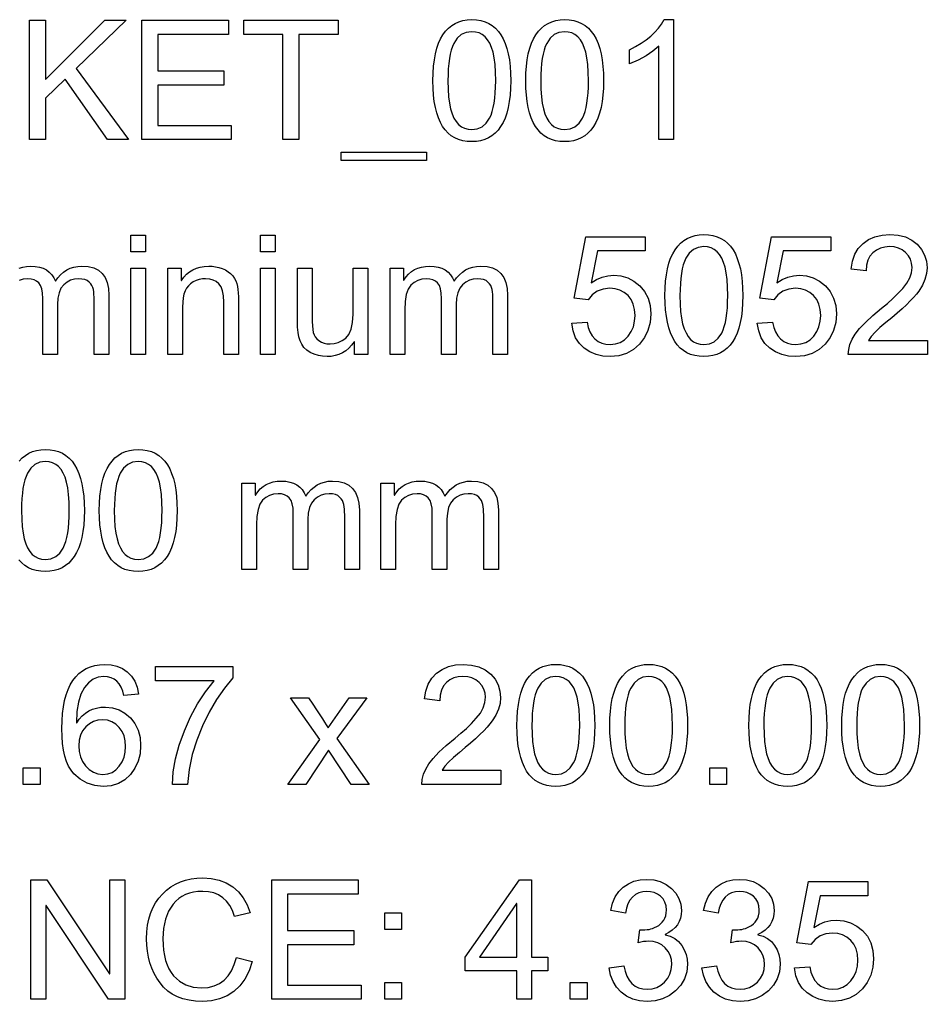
# Model space of a CAD drawing. Header units: millimetres. Extents: x 0 to 189, y 0 to 253.
# Drawn here: x 50.55 to 88.54, y 211.91 to 253.02 of the extents above; entities that cross this region are included whole.
import ezdxf

# ---------------------------------------------------------------- set-up
doc = ezdxf.new("R2010")
doc.units = ezdxf.units.MM
doc.layers.add('TEXT', color=7, linetype='CONTINUOUS')

msp = doc.modelspace()

# ---------------------------------------------------------------- linework, layer by layer
at = {"layer": 'TEXT'}
for points in [[(55.099, 248), (54.226, 248), (52.452, 250.527), (51.627, 249.733), (51.627, 248), (50.965, 248), (50.965, 253), (51.627, 253), (51.627, 250.52), (54.113, 253), (55.007, 253), (52.913, 250.974), (55.099, 248)], [(59.4, 248), (55.665, 248), (55.665, 253), (59.284, 253), (59.284, 252.407), (56.327, 252.407), (56.327, 250.879), (59.093, 250.879), (59.093, 250.285), (56.327, 250.285), (56.327, 248.593), (59.4, 248.593), (59.4, 248)], [(63.885, 252.407), (62.231, 252.407), (62.231, 248), (61.565, 248), (61.565, 252.407), (59.925, 252.407), (59.925, 253), (63.885, 253), (63.885, 252.407)], [(69.471, 253.024), (69.669, 253.014), (69.853, 252.984), (70.025, 252.934), (70.185, 252.864), (70.331, 252.774), (70.465, 252.664), (70.586, 252.534), (70.694, 252.384), (70.79, 252.215), (70.872, 252.025), (70.942, 251.815), (71, 251.585), (71.044, 251.335), (71.076, 251.065), (71.095, 250.776), (71.102, 250.466), (71.095, 250.153), (71.075, 249.861), (71.042, 249.59), (70.996, 249.339), (70.937, 249.109), (70.865, 248.9), (70.779, 248.712), (70.68, 248.544), (70.569, 248.397), (70.447, 248.269), (70.313, 248.161), (70.168, 248.072), (70.011, 248.003), (69.842, 247.954), (69.663, 247.925), (69.471, 247.915), (69.274, 247.925), (69.09, 247.955), (68.918, 248.004), (68.76, 248.074), (68.613, 248.164), (68.48, 248.273), (68.359, 248.403), (68.251, 248.553), (68.156, 248.722), (68.073, 248.911), (68.003, 249.121), (67.946, 249.35), (67.902, 249.599), (67.87, 249.868), (67.851, 250.157), (67.844, 250.466), (67.851, 250.779), (67.871, 251.071), (67.904, 251.343), (67.95, 251.594), (68.009, 251.824), (68.081, 252.034), (68.167, 252.223), (68.266, 252.391), (68.377, 252.539), (68.499, 252.668), (68.633, 252.777), (68.778, 252.866), (68.934, 252.935), (69.102, 252.984), (69.281, 253.014), (69.471, 253.024)], [(73.356, 253.024), (73.553, 253.014), (73.738, 252.984), (73.91, 252.934), (74.069, 252.864), (74.216, 252.774), (74.35, 252.664), (74.471, 252.534), (74.579, 252.384), (74.674, 252.215), (74.757, 252.025), (74.827, 251.815), (74.884, 251.585), (74.929, 251.335), (74.961, 251.065), (74.98, 250.776), (74.986, 250.466), (74.98, 250.153), (74.96, 249.861), (74.927, 249.59), (74.881, 249.339), (74.822, 249.109), (74.749, 248.9), (74.664, 248.712), (74.565, 248.544), (74.454, 248.397), (74.332, 248.269), (74.198, 248.161), (74.052, 248.072), (73.895, 248.003), (73.727, 247.954), (73.547, 247.925), (73.356, 247.915), (73.159, 247.925), (72.975, 247.955), (72.803, 248.004), (72.644, 248.074), (72.498, 248.164), (72.365, 248.273), (72.244, 248.403), (72.136, 248.553), (72.041, 248.722), (71.958, 248.911), (71.888, 249.121), (71.831, 249.35), (71.786, 249.599), (71.755, 249.868), (71.736, 250.157), (71.729, 250.466), (71.736, 250.779), (71.756, 251.071), (71.788, 251.343), (71.834, 251.594), (71.894, 251.824), (71.966, 252.034), (72.052, 252.223), (72.15, 252.391), (72.261, 252.539), (72.384, 252.668), (72.517, 252.777), (72.662, 252.866), (72.819, 252.935), (72.987, 252.984), (73.166, 253.014), (73.356, 253.024)], [(77.92, 248), (77.306, 248), (77.306, 251.912), (77.056, 251.702), (76.768, 251.509), (76.44, 251.332), (76.074, 251.172), (76.074, 251.765), (76.329, 251.896), (76.563, 252.035), (76.775, 252.181), (76.966, 252.334), (77.136, 252.495), (77.286, 252.664), (77.414, 252.84), (77.52, 253.024), (77.92, 253.024), (77.92, 248)], [(69.471, 248.42), (69.703, 248.449), (69.905, 248.539), (70.077, 248.689), (70.218, 248.899), (70.277, 249.028), (70.329, 249.176), (70.372, 249.344), (70.408, 249.53), (70.435, 249.736), (70.455, 249.96), (70.467, 250.203), (70.471, 250.466), (70.464, 250.824), (70.443, 251.142), (70.408, 251.42), (70.36, 251.658), (70.297, 251.861), (70.221, 252.037), (70.13, 252.185), (70.026, 252.306), (69.907, 252.399), (69.774, 252.466), (69.626, 252.506), (69.465, 252.519), (69.233, 252.489), (69.031, 252.397), (68.861, 252.245), (68.721, 252.031), (68.663, 251.9), (68.612, 251.751), (68.569, 251.583), (68.534, 251.396), (68.507, 251.191), (68.488, 250.968), (68.476, 250.726), (68.472, 250.466), (68.479, 250.112), (68.5, 249.797), (68.535, 249.52), (68.585, 249.282), (68.648, 249.078), (68.724, 248.902), (68.815, 248.753), (68.919, 248.633), (69.036, 248.539), (69.168, 248.473), (69.313, 248.433), (69.471, 248.42)], [(73.356, 248.42), (73.588, 248.449), (73.79, 248.539), (73.962, 248.689), (74.103, 248.899), (74.162, 249.028), (74.213, 249.176), (74.257, 249.344), (74.292, 249.53), (74.32, 249.736), (74.34, 249.96), (74.351, 250.203), (74.355, 250.466), (74.348, 250.824), (74.328, 251.142), (74.293, 251.42), (74.245, 251.658), (74.182, 251.861), (74.106, 252.037), (74.015, 252.185), (73.91, 252.306), (73.791, 252.399), (73.658, 252.466), (73.511, 252.506), (73.349, 252.519), (73.117, 252.489), (72.916, 252.397), (72.746, 252.245), (72.606, 252.031), (72.547, 251.9), (72.497, 251.751), (72.454, 251.583), (72.419, 251.396), (72.392, 251.191), (72.372, 250.968), (72.361, 250.726), (72.357, 250.466), (72.364, 250.112), (72.385, 249.797), (72.42, 249.52), (72.469, 249.282), (72.532, 249.078), (72.609, 248.902), (72.7, 248.753), (72.804, 248.633), (72.921, 248.539), (73.053, 248.473), (73.197, 248.433), (73.356, 248.42)], [(67.572, 247.127), (63.997, 247.127), (63.997, 247.475), (67.572, 247.475), (67.572, 247.127)], [(55.808, 243.304), (55.194, 243.304), (55.194, 244), (55.808, 244), (55.808, 243.304)], [(61.245, 243.304), (60.631, 243.304), (60.631, 244), (61.245, 244), (61.245, 243.304)], [(74.465, 242.005), (74.695, 242.142), (74.93, 242.24), (75.169, 242.299), (75.413, 242.319), (75.715, 242.291), (75.997, 242.208), (76.259, 242.07), (76.501, 241.877), (76.704, 241.638), (76.849, 241.361), (76.936, 241.048), (76.965, 240.698), (76.935, 240.341), (76.847, 240.011), (76.7, 239.709), (76.494, 239.435), (76.24, 239.207), (75.95, 239.045), (75.623, 238.947), (75.259, 238.915), (74.958, 238.937), (74.677, 239.003), (74.417, 239.113), (74.178, 239.268), (73.974, 239.465), (73.818, 239.706), (73.711, 239.988), (73.653, 240.313), (74.294, 240.361), (74.344, 240.139), (74.417, 239.947), (74.511, 239.785), (74.628, 239.653), (74.764, 239.551), (74.914, 239.478), (75.079, 239.434), (75.259, 239.42), (75.482, 239.442), (75.682, 239.508), (75.86, 239.618), (76.016, 239.773), (76.143, 239.959), (76.234, 240.166), (76.288, 240.393), (76.306, 240.641), (76.288, 240.889), (76.232, 241.11), (76.139, 241.304), (76.01, 241.469), (75.851, 241.602), (75.67, 241.697), (75.469, 241.754), (75.246, 241.773), (74.968, 241.743), (74.724, 241.653), (74.514, 241.502), (74.338, 241.292), (73.759, 241.36), (74.246, 243.932), (76.726, 243.932), (76.726, 243.338), (74.734, 243.338), (74.465, 242.005)], [(79.185, 244.024), (79.382, 244.014), (79.567, 243.984), (79.739, 243.934), (79.898, 243.864), (80.045, 243.774), (80.178, 243.664), (80.299, 243.534), (80.408, 243.384), (80.503, 243.215), (80.586, 243.025), (80.656, 242.815), (80.713, 242.585), (80.758, 242.335), (80.79, 242.065), (80.809, 241.776), (80.815, 241.466), (80.809, 241.153), (80.789, 240.861), (80.756, 240.59), (80.71, 240.339), (80.651, 240.109), (80.578, 239.9), (80.493, 239.712), (80.394, 239.544), (80.283, 239.397), (80.16, 239.269), (80.026, 239.161), (79.881, 239.072), (79.724, 239.003), (79.556, 238.954), (79.376, 238.925), (79.185, 238.915), (78.988, 238.925), (78.804, 238.955), (78.632, 239.004), (78.473, 239.074), (78.327, 239.164), (78.193, 239.273), (78.073, 239.403), (77.965, 239.553), (77.869, 239.722), (77.787, 239.911), (77.717, 240.121), (77.66, 240.35), (77.615, 240.599), (77.583, 240.868), (77.564, 241.157), (77.558, 241.466), (77.565, 241.779), (77.584, 242.071), (77.617, 242.343), (77.663, 242.594), (77.723, 242.824), (77.795, 243.034), (77.88, 243.223), (77.979, 243.391), (78.09, 243.539), (78.213, 243.668), (78.346, 243.777), (78.491, 243.866), (78.648, 243.935), (78.815, 243.984), (78.994, 244.014), (79.185, 244.024)], [(82.234, 242.005), (82.465, 242.142), (82.7, 242.24), (82.939, 242.299), (83.182, 242.319), (83.484, 242.291), (83.766, 242.208), (84.028, 242.07), (84.27, 241.877), (84.473, 241.638), (84.618, 241.361), (84.705, 241.048), (84.734, 240.698), (84.705, 240.341), (84.616, 240.011), (84.469, 239.709), (84.263, 239.435), (84.01, 239.207), (83.719, 239.045), (83.392, 238.947), (83.029, 238.915), (82.727, 238.937), (82.446, 239.003), (82.186, 239.113), (81.947, 239.268), (81.743, 239.465), (81.588, 239.706), (81.481, 239.988), (81.422, 240.313), (82.063, 240.361), (82.114, 240.139), (82.186, 239.947), (82.281, 239.785), (82.398, 239.653), (82.533, 239.551), (82.683, 239.478), (82.849, 239.434), (83.029, 239.42), (83.251, 239.442), (83.452, 239.508), (83.63, 239.618), (83.786, 239.773), (83.913, 239.959), (84.003, 240.166), (84.058, 240.393), (84.076, 240.641), (84.057, 240.889), (84.002, 241.11), (83.909, 241.304), (83.779, 241.469), (83.62, 241.602), (83.44, 241.697), (83.238, 241.754), (83.015, 241.773), (82.737, 241.743), (82.493, 241.653), (82.283, 241.502), (82.108, 241.292), (81.528, 241.36), (82.016, 243.932), (84.495, 243.932), (84.495, 243.338), (82.503, 243.338), (82.234, 242.005)], [(88.54, 239), (85.229, 239), (85.247, 239.212), (85.302, 239.425), (85.394, 239.64), (85.524, 239.856), (85.703, 240.086), (85.947, 240.344), (86.255, 240.629), (86.627, 240.941), (86.868, 241.141), (87.095, 241.346), (87.309, 241.556), (87.51, 241.771), (87.68, 241.989), (87.802, 242.207), (87.875, 242.426), (87.899, 242.646), (87.882, 242.827), (87.832, 242.992), (87.748, 243.14), (87.631, 243.272), (87.489, 243.38), (87.328, 243.457), (87.15, 243.504), (86.954, 243.519), (86.756, 243.503), (86.575, 243.456), (86.41, 243.376), (86.262, 243.265), (86.139, 243.122), (86.051, 242.948), (85.998, 242.743), (85.979, 242.506), (85.348, 242.578), (85.401, 242.908), (85.502, 243.198), (85.651, 243.446), (85.848, 243.652), (86.083, 243.815), (86.348, 243.931), (86.643, 244.001), (86.968, 244.024), (87.316, 243.998), (87.623, 243.922), (87.89, 243.795), (88.116, 243.616), (88.295, 243.402), (88.424, 243.167), (88.501, 242.91), (88.527, 242.632), (88.505, 242.391), (88.44, 242.148), (88.332, 241.904), (88.18, 241.659), (88.083, 241.53), (87.964, 241.391), (87.824, 241.242), (87.662, 241.083), (87.479, 240.913), (87.275, 240.732), (87.048, 240.542), (86.801, 240.34), (86.552, 240.131), (86.35, 239.937), (86.193, 239.758), (86.081, 239.593), (88.54, 239.593), (88.54, 239)], [(79.185, 239.42), (79.417, 239.449), (79.619, 239.539), (79.79, 239.689), (79.932, 239.899), (79.991, 240.028), (80.042, 240.176), (80.086, 240.344), (80.121, 240.53), (80.149, 240.736), (80.168, 240.96), (80.18, 241.203), (80.184, 241.466), (80.177, 241.824), (80.156, 242.142), (80.122, 242.42), (80.073, 242.658), (80.011, 242.861), (79.934, 243.037), (79.844, 243.185), (79.739, 243.306), (79.62, 243.399), (79.487, 243.466), (79.34, 243.506), (79.178, 243.519), (78.946, 243.489), (78.745, 243.397), (78.574, 243.245), (78.435, 243.031), (78.376, 242.9), (78.326, 242.751), (78.283, 242.583), (78.248, 242.396), (78.221, 242.191), (78.201, 241.968), (78.189, 241.726), (78.186, 241.466), (78.193, 241.112), (78.214, 240.797), (78.249, 240.52), (78.298, 240.282), (78.361, 240.078), (78.438, 239.902), (78.528, 239.753), (78.632, 239.633), (78.75, 239.539), (78.881, 239.473), (79.026, 239.433), (79.185, 239.42)], [(50.523, 242.618), (50.675, 242.664), (50.837, 242.691), (51.01, 242.701), (51.2, 242.691), (51.373, 242.661), (51.529, 242.611), (51.666, 242.542), (51.786, 242.453), (51.888, 242.344), (51.973, 242.215), (52.04, 242.066), (52.145, 242.215), (52.26, 242.344), (52.385, 242.453), (52.52, 242.542), (52.664, 242.611), (52.818, 242.661), (52.981, 242.691), (53.155, 242.701), (53.419, 242.682), (53.647, 242.625), (53.841, 242.53), (53.999, 242.397), (54.122, 242.226), (54.21, 242.018), (54.263, 241.771), (54.28, 241.486), (54.28, 239)], [(55.808, 239), (55.194, 239), (55.194, 242.619), (55.808, 242.619), (55.808, 239)], [(59.703, 239), (59.086, 239), (59.086, 241.2), (59.073, 241.456), (59.036, 241.669), (58.974, 241.838), (58.886, 241.964), (58.777, 242.055), (58.648, 242.12), (58.5, 242.159), (58.332, 242.172), (58.198, 242.164), (58.067, 242.139), (57.939, 242.097), (57.815, 242.039), (57.702, 241.966), (57.607, 241.879), (57.529, 241.778), (57.469, 241.664), (57.425, 241.53), (57.393, 241.371), (57.373, 241.187), (57.367, 240.978), (57.367, 239), (56.753, 239), (56.753, 242.619), (57.306, 242.619), (57.306, 242.107), (57.319, 242.107), (57.422, 242.246), (57.536, 242.367), (57.662, 242.469), (57.798, 242.552), (57.946, 242.617), (58.106, 242.663), (58.276, 242.691), (58.458, 242.701), (58.601, 242.694), (58.743, 242.675), (58.884, 242.643), (59.025, 242.598), (59.157, 242.541), (59.274, 242.47), (59.376, 242.387), (59.463, 242.291), (59.535, 242.187), (59.592, 242.08), (59.635, 241.969), (59.662, 241.855), (59.68, 241.729), (59.693, 241.582), (59.701, 241.415), (59.703, 241.227), (59.703, 239)], [(61.245, 239), (60.631, 239), (60.631, 242.619), (61.245, 242.619), (61.245, 239)], [(65.116, 239), (64.567, 239), (64.567, 239.532), (64.55, 239.532), (64.441, 239.387), (64.323, 239.262), (64.195, 239.156), (64.058, 239.069), (63.911, 239.002), (63.755, 238.953), (63.589, 238.924), (63.414, 238.915), (63.228, 238.926), (63.05, 238.959), (62.878, 239.014), (62.713, 239.09), (62.565, 239.187), (62.445, 239.299), (62.351, 239.429), (62.283, 239.575), (62.236, 239.74), (62.203, 239.929), (62.183, 240.14), (62.176, 240.374), (62.176, 242.619), (62.79, 242.619), (62.79, 240.613), (62.793, 240.39), (62.801, 240.201), (62.816, 240.045), (62.836, 239.924), (62.868, 239.825), (62.919, 239.735), (62.988, 239.653), (63.076, 239.582), (63.178, 239.523), (63.29, 239.48), (63.41, 239.455), (63.54, 239.447), (63.712, 239.462), (63.878, 239.507), (64.039, 239.582), (64.195, 239.687), (64.329, 239.84), (64.425, 240.057), (64.483, 240.339), (64.502, 240.685), (64.502, 242.619), (65.116, 242.619), (65.116, 239)], [(70.972, 239), (70.358, 239), (70.358, 241.285), (70.356, 241.407), (70.35, 241.519), (70.339, 241.622), (70.324, 241.717), (70.3, 241.804), (70.263, 241.885), (70.212, 241.962), (70.148, 242.034), (70.068, 242.094), (69.967, 242.137), (69.847, 242.163), (69.707, 242.172), (69.532, 242.156), (69.37, 242.109), (69.22, 242.03), (69.083, 241.92), (68.968, 241.774), (68.886, 241.589), (68.836, 241.364), (68.82, 241.101), (68.82, 239), (68.206, 239), (68.206, 241.353), (68.196, 241.57), (68.165, 241.75), (68.113, 241.892), (68.041, 241.998), (67.949, 242.074), (67.841, 242.128), (67.715, 242.161), (67.572, 242.172), (67.383, 242.155), (67.211, 242.104), (67.058, 242.018), (66.922, 241.899), (66.811, 241.733), (66.731, 241.508), (66.684, 241.223), (66.668, 240.879), (66.668, 239), (66.054, 239), (66.054, 242.619), (66.606, 242.619), (66.606, 242.114), (66.62, 242.114), (66.718, 242.251), (66.826, 242.371), (66.945, 242.471), (67.075, 242.554), (67.215, 242.618), (67.366, 242.664), (67.528, 242.691), (67.701, 242.701), (67.892, 242.691), (68.065, 242.661), (68.22, 242.611), (68.358, 242.542), (68.478, 242.453), (68.58, 242.344), (68.664, 242.215), (68.731, 242.066), (68.837, 242.215), (68.952, 242.344), (69.077, 242.453), (69.211, 242.542), (69.356, 242.611), (69.51, 242.661), (69.673, 242.691), (69.847, 242.701), (70.11, 242.682), (70.339, 242.625), (70.532, 242.53), (70.691, 242.397), (70.814, 242.226), (70.902, 242.018), (70.954, 241.771), (70.972, 241.486), (70.972, 239)], [(54.28, 239), (53.666, 239), (53.666, 241.285), (53.664, 241.407), (53.658, 241.519), (53.647, 241.622), (53.632, 241.717), (53.609, 241.804), (53.571, 241.885), (53.521, 241.962), (53.457, 242.034), (53.376, 242.094), (53.275, 242.137), (53.155, 242.163), (53.015, 242.172), (52.84, 242.156), (52.678, 242.109), (52.528, 242.03), (52.391, 241.92), (52.276, 241.774), (52.194, 241.589), (52.145, 241.364), (52.128, 241.101), (52.128, 239), (51.514, 239), (51.514, 241.353), (51.504, 241.57), (51.473, 241.75), (51.421, 241.892), (51.349, 241.998), (51.258, 242.074), (51.149, 242.128), (51.023, 242.161), (50.88, 242.172), (50.691, 242.155), (50.52, 242.104)], [(51.623, 235.024), (51.821, 235.014), (52.006, 234.984), (52.178, 234.934), (52.337, 234.864), (52.483, 234.774), (52.617, 234.664), (52.738, 234.534), (52.846, 234.384), (52.942, 234.215), (53.024, 234.025), (53.095, 233.815), (53.152, 233.585), (53.196, 233.335), (53.228, 233.065), (53.247, 232.776), (53.254, 232.466), (53.247, 232.153), (53.227, 231.861), (53.195, 231.59), (53.148, 231.339), (53.089, 231.109), (53.017, 230.9), (52.931, 230.712), (52.833, 230.544), (52.722, 230.397), (52.599, 230.269), (52.465, 230.161), (52.32, 230.072), (52.163, 230.003), (51.994, 229.954), (51.815, 229.925), (51.623, 229.915), (51.426, 229.925), (51.242, 229.955), (51.071, 230.004), (50.912, 230.074), (50.766, 230.164), (50.632, 230.273), (50.511, 230.403)], [(50.529, 234.539), (50.651, 234.668), (50.785, 234.777), (50.93, 234.866), (51.086, 234.935), (51.254, 234.984), (51.433, 235.014), (51.623, 235.024)], [(55.508, 235.024), (55.706, 235.014), (55.89, 234.984), (56.062, 234.934), (56.221, 234.864), (56.368, 234.774), (56.502, 234.664), (56.623, 234.534), (56.731, 234.384), (56.826, 234.215), (56.909, 234.025), (56.979, 233.815), (57.037, 233.585), (57.081, 233.335), (57.113, 233.065), (57.132, 232.776), (57.138, 232.466), (57.132, 232.153), (57.112, 231.861), (57.079, 231.59), (57.033, 231.339), (56.974, 231.109), (56.902, 230.9), (56.816, 230.712), (56.717, 230.544), (56.606, 230.397), (56.484, 230.269), (56.35, 230.161), (56.204, 230.072), (56.048, 230.003), (55.879, 229.954), (55.699, 229.925), (55.508, 229.915), (55.311, 229.925), (55.127, 229.955), (54.955, 230.004), (54.796, 230.074), (54.65, 230.164), (54.517, 230.273), (54.396, 230.403), (54.288, 230.553), (54.193, 230.722), (54.11, 230.911), (54.04, 231.121), (53.983, 231.35), (53.939, 231.599), (53.907, 231.868), (53.888, 232.157), (53.881, 232.466), (53.888, 232.779), (53.908, 233.071), (53.941, 233.343), (53.987, 233.594), (54.046, 233.824), (54.118, 234.034), (54.204, 234.223), (54.303, 234.391), (54.414, 234.539), (54.536, 234.668), (54.67, 234.777), (54.815, 234.866), (54.971, 234.935), (55.139, 234.984), (55.318, 235.014), (55.508, 235.024)], [(51.623, 230.42), (51.856, 230.449), (52.057, 230.539), (52.229, 230.689), (52.37, 230.899), (52.43, 231.028), (52.481, 231.176), (52.524, 231.344), (52.56, 231.53), (52.587, 231.736), (52.607, 231.96), (52.619, 232.203), (52.623, 232.466), (52.616, 232.824), (52.595, 233.142), (52.56, 233.42), (52.512, 233.658), (52.449, 233.861), (52.373, 234.037), (52.282, 234.185), (52.178, 234.306), (52.059, 234.399), (51.926, 234.466), (51.778, 234.506), (51.617, 234.519), (51.385, 234.489), (51.183, 234.397), (51.013, 234.245), (50.873, 234.031), (50.815, 233.9), (50.764, 233.751), (50.721, 233.583), (50.686, 233.396), (50.659, 233.191), (50.64, 232.968), (50.628, 232.726), (50.624, 232.466), (50.631, 232.112), (50.652, 231.797), (50.687, 231.52), (50.737, 231.282), (50.8, 231.078), (50.877, 230.902), (50.967, 230.753), (51.071, 230.633), (51.189, 230.539), (51.32, 230.473), (51.465, 230.433), (51.623, 230.42)], [(55.508, 230.42), (55.74, 230.449), (55.942, 230.539), (56.114, 230.689), (56.255, 230.899), (56.314, 231.028), (56.366, 231.176), (56.409, 231.344), (56.444, 231.53), (56.472, 231.736), (56.492, 231.96), (56.504, 232.203), (56.508, 232.466), (56.501, 232.824), (56.48, 233.142), (56.445, 233.42), (56.397, 233.658), (56.334, 233.861), (56.258, 234.037), (56.167, 234.185), (56.062, 234.306), (55.944, 234.399), (55.81, 234.466), (55.663, 234.506), (55.501, 234.519), (55.269, 234.489), (55.068, 234.397), (54.898, 234.245), (54.758, 234.031), (54.699, 233.9), (54.649, 233.751), (54.606, 233.583), (54.571, 233.396), (54.544, 233.191), (54.524, 232.968), (54.513, 232.726), (54.509, 232.466), (54.516, 232.112), (54.537, 231.797), (54.572, 231.52), (54.621, 231.282), (54.685, 231.078), (54.761, 230.902), (54.852, 230.753), (54.956, 230.633), (55.073, 230.539), (55.205, 230.473), (55.35, 230.433), (55.508, 230.42)], [(64.765, 230), (64.151, 230), (64.151, 232.285), (64.149, 232.407), (64.142, 232.519), (64.132, 232.622), (64.117, 232.717), (64.093, 232.804), (64.056, 232.885), (64.005, 232.962), (63.941, 233.034), (63.86, 233.094), (63.76, 233.137), (63.639, 233.163), (63.499, 233.172), (63.325, 233.156), (63.163, 233.109), (63.013, 233.03), (62.875, 232.92), (62.76, 232.774), (62.678, 232.589), (62.629, 232.364), (62.613, 232.101), (62.613, 230), (61.999, 230), (61.999, 232.353), (61.988, 232.57), (61.957, 232.75), (61.906, 232.892), (61.833, 232.998), (61.742, 233.074), (61.633, 233.128), (61.507, 233.161), (61.364, 233.172), (61.175, 233.155), (61.004, 233.104), (60.85, 233.018), (60.715, 232.899), (60.603, 232.733), (60.524, 232.508), (60.476, 232.223), (60.46, 231.879), (60.46, 230), (59.847, 230), (59.847, 233.619), (60.399, 233.619), (60.399, 233.114), (60.413, 233.114), (60.51, 233.251), (60.618, 233.371), (60.737, 233.471), (60.867, 233.554), (61.008, 233.618), (61.159, 233.664), (61.321, 233.691), (61.494, 233.701), (61.685, 233.691), (61.858, 233.661), (62.013, 233.611), (62.15, 233.542), (62.27, 233.453), (62.373, 233.344), (62.457, 233.215), (62.524, 233.066), (62.629, 233.215), (62.745, 233.344), (62.869, 233.453), (63.004, 233.542), (63.148, 233.611), (63.302, 233.661), (63.466, 233.691), (63.639, 233.701), (63.903, 233.682), (64.132, 233.625), (64.325, 233.53), (64.483, 233.397), (64.606, 233.226), (64.694, 233.018), (64.747, 232.771), (64.765, 232.486), (64.765, 230)], [(70.583, 230), (69.969, 230), (69.969, 232.285), (69.967, 232.407), (69.961, 232.519), (69.95, 232.622), (69.935, 232.717), (69.911, 232.804), (69.874, 232.885), (69.824, 232.962), (69.76, 233.034), (69.679, 233.094), (69.578, 233.137), (69.458, 233.163), (69.318, 233.172), (69.143, 233.156), (68.981, 233.109), (68.831, 233.03), (68.694, 232.92), (68.579, 232.774), (68.497, 232.589), (68.448, 232.364), (68.431, 232.101), (68.431, 230), (67.817, 230), (67.817, 232.353), (67.807, 232.57), (67.776, 232.75), (67.724, 232.892), (67.652, 232.998), (67.56, 233.074), (67.452, 233.128), (67.326, 233.161), (67.183, 233.172), (66.994, 233.155), (66.823, 233.104), (66.669, 233.018), (66.533, 232.899), (66.422, 232.733), (66.343, 232.508), (66.295, 232.223), (66.279, 231.879), (66.279, 230), (65.665, 230), (65.665, 233.619), (66.218, 233.619), (66.218, 233.114), (66.231, 233.114), (66.329, 233.251), (66.437, 233.371), (66.556, 233.471), (66.686, 233.554), (66.826, 233.618), (66.978, 233.664), (67.14, 233.691), (67.312, 233.701), (67.503, 233.691), (67.676, 233.661), (67.831, 233.611), (67.969, 233.542), (68.089, 233.453), (68.191, 233.344), (68.276, 233.215), (68.342, 233.066), (68.448, 233.215), (68.563, 233.344), (68.688, 233.453), (68.822, 233.542), (68.967, 233.611), (69.121, 233.661), (69.284, 233.691), (69.458, 233.701), (69.721, 233.682), (69.95, 233.625), (70.144, 233.53), (70.302, 233.397), (70.425, 233.226), (70.513, 233.018), (70.566, 232.771), (70.583, 232.486), (70.583, 230)], [(52.933, 223.578), (53.044, 223.734), (53.167, 223.868), (53.301, 223.982), (53.446, 224.075), (53.602, 224.147), (53.769, 224.199), (53.947, 224.23), (54.137, 224.24), (54.433, 224.212), (54.705, 224.127), (54.954, 223.985), (55.181, 223.786), (55.369, 223.544), (55.503, 223.27), (55.584, 222.964), (55.611, 222.627), (55.584, 222.284), (55.503, 221.967), (55.37, 221.678), (55.182, 221.414), (54.951, 221.196), (54.684, 221.04), (54.382, 220.946), (54.045, 220.915), (53.699, 220.948), (53.379, 221.048), (53.085, 221.214), (52.819, 221.447), (52.7, 221.593), (52.597, 221.765), (52.51, 221.962), (52.439, 222.186), (52.384, 222.436), (52.344, 222.711), (52.32, 223.012), (52.312, 223.34), (52.32, 223.664), (52.341, 223.967), (52.377, 224.249), (52.427, 224.511), (52.492, 224.752), (52.57, 224.972), (52.664, 225.172), (52.771, 225.35), (52.892, 225.508), (53.026, 225.645), (53.173, 225.761), (53.333, 225.855), (53.505, 225.929), (53.69, 225.982), (53.889, 226.013), (54.1, 226.024), (54.37, 226.004), (54.619, 225.945), (54.846, 225.847), (55.051, 225.71), (55.227, 225.534), (55.364, 225.32), (55.464, 225.069), (55.525, 224.779), (54.911, 224.724), (54.862, 224.911), (54.796, 225.072), (54.714, 225.209), (54.616, 225.32), (54.503, 225.407), (54.373, 225.469), (54.227, 225.507), (54.065, 225.519), (53.838, 225.49), (53.628, 225.402), (53.434, 225.256), (53.257, 225.052), (53.109, 224.785), (53.004, 224.45), (52.941, 224.048), (52.92, 223.578), (52.933, 223.578)], [(59.475, 225.458), (59.119, 225.03), (58.788, 224.554), (58.481, 224.03), (58.199, 223.459), (57.957, 222.859), (57.771, 222.249), (57.64, 221.629), (57.565, 221), (56.937, 221), (56.978, 221.522), (57.075, 222.07), (57.229, 222.642), (57.44, 223.239), (57.698, 223.828), (57.991, 224.374), (58.319, 224.877), (58.683, 225.338), (56.238, 225.338), (56.238, 225.932), (59.475, 225.932), (59.475, 225.458)], [(70.689, 221), (67.377, 221), (67.396, 221.212), (67.451, 221.425), (67.543, 221.64), (67.672, 221.856), (67.852, 222.086), (68.096, 222.344), (68.404, 222.629), (68.776, 222.941), (69.016, 223.141), (69.244, 223.346), (69.458, 223.556), (69.659, 223.771), (69.829, 223.989), (69.951, 224.207), (70.023, 224.426), (70.048, 224.646), (70.031, 224.827), (69.981, 224.992), (69.897, 225.14), (69.78, 225.272), (69.637, 225.38), (69.477, 225.457), (69.299, 225.504), (69.103, 225.519), (68.905, 225.503), (68.724, 225.456), (68.559, 225.376), (68.411, 225.265), (68.288, 225.122), (68.2, 224.948), (68.147, 224.743), (68.128, 224.506), (67.497, 224.578), (67.55, 224.908), (67.65, 225.198), (67.799, 225.446), (67.996, 225.652), (68.232, 225.815), (68.497, 225.931), (68.792, 226.001), (69.117, 226.024), (69.465, 225.998), (69.772, 225.922), (70.038, 225.795), (70.264, 225.616), (70.444, 225.402), (70.573, 225.167), (70.65, 224.91), (70.675, 224.632), (70.654, 224.391), (70.589, 224.148), (70.481, 223.904), (70.329, 223.659), (70.232, 223.53), (70.113, 223.391), (69.973, 223.242), (69.811, 223.083), (69.628, 222.913), (69.423, 222.732), (69.197, 222.542), (68.95, 222.34), (68.701, 222.131), (68.498, 221.937), (68.341, 221.758), (68.23, 221.593), (70.689, 221.593), (70.689, 221)], [(72.988, 226.024), (73.185, 226.014), (73.37, 225.984), (73.542, 225.934), (73.701, 225.864), (73.847, 225.774), (73.981, 225.664), (74.102, 225.534), (74.21, 225.384), (74.306, 225.215), (74.389, 225.025), (74.459, 224.815), (74.516, 224.585), (74.561, 224.335), (74.593, 224.065), (74.612, 223.776), (74.618, 223.466), (74.611, 223.153), (74.592, 222.861), (74.559, 222.59), (74.513, 222.339), (74.453, 222.109), (74.381, 221.9), (74.296, 221.712), (74.197, 221.544), (74.086, 221.397), (73.963, 221.269), (73.829, 221.161), (73.684, 221.072), (73.527, 221.003), (73.359, 220.954), (73.179, 220.925), (72.988, 220.915), (72.791, 220.925), (72.606, 220.955), (72.435, 221.004), (72.276, 221.074), (72.13, 221.164), (71.996, 221.273), (71.876, 221.403), (71.768, 221.553), (71.672, 221.722), (71.59, 221.911), (71.52, 222.121), (71.463, 222.35), (71.418, 222.599), (71.386, 222.868), (71.367, 223.157), (71.361, 223.466), (71.367, 223.779), (71.387, 224.071), (71.42, 224.343), (71.466, 224.594), (71.525, 224.824), (71.598, 225.034), (71.683, 225.223), (71.782, 225.391), (71.893, 225.539), (72.015, 225.668), (72.149, 225.777), (72.294, 225.866), (72.45, 225.935), (72.618, 225.984), (72.797, 226.014), (72.988, 226.024)], [(76.872, 226.024), (77.07, 226.014), (77.255, 225.984), (77.426, 225.934), (77.586, 225.864), (77.732, 225.774), (77.866, 225.664), (77.987, 225.534), (78.095, 225.384), (78.191, 225.215), (78.273, 225.025), (78.344, 224.815), (78.401, 224.585), (78.445, 224.335), (78.477, 224.065), (78.496, 223.776), (78.503, 223.466), (78.496, 223.153), (78.476, 222.861), (78.443, 222.59), (78.397, 222.339), (78.338, 222.109), (78.266, 221.9), (78.18, 221.712), (78.082, 221.544), (77.97, 221.397), (77.848, 221.269), (77.714, 221.161), (77.569, 221.072), (77.412, 221.003), (77.243, 220.954), (77.064, 220.925), (76.872, 220.915), (76.675, 220.925), (76.491, 220.955), (76.32, 221.004), (76.161, 221.074), (76.015, 221.164), (75.881, 221.273), (75.76, 221.403), (75.652, 221.553), (75.557, 221.722), (75.474, 221.911), (75.404, 222.121), (75.347, 222.35), (75.303, 222.599), (75.271, 222.868), (75.252, 223.157), (75.246, 223.466), (75.252, 223.779), (75.272, 224.071), (75.305, 224.343), (75.351, 224.594), (75.41, 224.824), (75.482, 225.034), (75.568, 225.223), (75.667, 225.391), (75.778, 225.539), (75.9, 225.668), (76.034, 225.777), (76.179, 225.866), (76.335, 225.935), (76.503, 225.984), (76.682, 226.014), (76.872, 226.024)], [(82.698, 226.024), (82.895, 226.014), (83.08, 225.984), (83.252, 225.934), (83.411, 225.864), (83.558, 225.774), (83.691, 225.664), (83.812, 225.534), (83.921, 225.384), (84.016, 225.215), (84.099, 225.025), (84.169, 224.815), (84.226, 224.585), (84.271, 224.335), (84.303, 224.065), (84.322, 223.776), (84.328, 223.466), (84.322, 223.153), (84.302, 222.861), (84.269, 222.59), (84.223, 222.339), (84.164, 222.109), (84.091, 221.9), (84.006, 221.712), (83.907, 221.544), (83.796, 221.397), (83.673, 221.269), (83.539, 221.161), (83.394, 221.072), (83.237, 221.003), (83.069, 220.954), (82.889, 220.925), (82.698, 220.915), (82.501, 220.925), (82.317, 220.955), (82.145, 221.004), (81.986, 221.074), (81.84, 221.164), (81.706, 221.273), (81.586, 221.403), (81.478, 221.553), (81.382, 221.722), (81.3, 221.911), (81.23, 222.121), (81.173, 222.35), (81.128, 222.599), (81.096, 222.868), (81.077, 223.157), (81.071, 223.466), (81.078, 223.779), (81.097, 224.071), (81.13, 224.343), (81.176, 224.594), (81.235, 224.824), (81.308, 225.034), (81.393, 225.223), (81.492, 225.391), (81.603, 225.539), (81.725, 225.668), (81.859, 225.777), (82.004, 225.866), (82.161, 225.935), (82.328, 225.984), (82.507, 226.014), (82.698, 226.024)], [(86.583, 226.024), (86.78, 226.014), (86.965, 225.984), (87.137, 225.934), (87.296, 225.864), (87.442, 225.774), (87.576, 225.664), (87.697, 225.534), (87.805, 225.384), (87.901, 225.215), (87.984, 225.025), (88.054, 224.815), (88.111, 224.585), (88.156, 224.335), (88.187, 224.065), (88.206, 223.776), (88.213, 223.466), (88.206, 223.153), (88.186, 222.861), (88.154, 222.59), (88.108, 222.339), (88.048, 222.109), (87.976, 221.9), (87.89, 221.712), (87.792, 221.544), (87.681, 221.397), (87.558, 221.269), (87.424, 221.161), (87.279, 221.072), (87.122, 221.003), (86.954, 220.954), (86.774, 220.925), (86.583, 220.915), (86.386, 220.925), (86.201, 220.955), (86.03, 221.004), (85.871, 221.074), (85.725, 221.164), (85.591, 221.273), (85.47, 221.403), (85.362, 221.553), (85.267, 221.722), (85.184, 221.911), (85.115, 222.121), (85.057, 222.35), (85.013, 222.599), (84.981, 222.868), (84.962, 223.157), (84.956, 223.466), (84.962, 223.779), (84.982, 224.071), (85.015, 224.343), (85.061, 224.594), (85.12, 224.824), (85.193, 225.034), (85.278, 225.223), (85.377, 225.391), (85.488, 225.539), (85.61, 225.668), (85.744, 225.777), (85.889, 225.866), (86.045, 225.935), (86.213, 225.984), (86.392, 226.014), (86.583, 226.024)], [(72.988, 221.42), (73.22, 221.449), (73.422, 221.539), (73.593, 221.689), (73.735, 221.899), (73.794, 222.028), (73.845, 222.176), (73.888, 222.344), (73.924, 222.53), (73.952, 222.736), (73.971, 222.96), (73.983, 223.203), (73.987, 223.466), (73.98, 223.824), (73.959, 224.142), (73.925, 224.42), (73.876, 224.658), (73.814, 224.861), (73.737, 225.037), (73.647, 225.185), (73.542, 225.306), (73.423, 225.399), (73.29, 225.466), (73.143, 225.506), (72.981, 225.519), (72.749, 225.489), (72.548, 225.397), (72.377, 225.245), (72.237, 225.031), (72.179, 224.9), (72.128, 224.751), (72.086, 224.583), (72.051, 224.396), (72.023, 224.191), (72.004, 223.968), (71.992, 223.726), (71.988, 223.466), (71.995, 223.112), (72.017, 222.797), (72.052, 222.52), (72.101, 222.282), (72.164, 222.078), (72.241, 221.902), (72.331, 221.753), (72.435, 221.633), (72.553, 221.539), (72.684, 221.473), (72.829, 221.433), (72.988, 221.42)], [(76.872, 221.42), (77.105, 221.449), (77.306, 221.539), (77.478, 221.689), (77.619, 221.899), (77.679, 222.028), (77.73, 222.176), (77.773, 222.344), (77.809, 222.53), (77.836, 222.736), (77.856, 222.96), (77.868, 223.203), (77.872, 223.466), (77.865, 223.824), (77.844, 224.142), (77.809, 224.42), (77.761, 224.658), (77.698, 224.861), (77.622, 225.037), (77.531, 225.185), (77.427, 225.306), (77.308, 225.399), (77.175, 225.466), (77.027, 225.506), (76.866, 225.519), (76.634, 225.489), (76.432, 225.397), (76.262, 225.245), (76.122, 225.031), (76.064, 224.9), (76.013, 224.751), (75.97, 224.583), (75.935, 224.396), (75.908, 224.191), (75.889, 223.968), (75.877, 223.726), (75.873, 223.466), (75.88, 223.112), (75.901, 222.797), (75.936, 222.52), (75.986, 222.282), (76.049, 222.078), (76.126, 221.902), (76.216, 221.753), (76.32, 221.633), (76.438, 221.539), (76.569, 221.473), (76.714, 221.433), (76.872, 221.42)], [(82.698, 221.42), (82.93, 221.449), (83.132, 221.539), (83.303, 221.689), (83.445, 221.899), (83.504, 222.028), (83.555, 222.176), (83.599, 222.344), (83.634, 222.53), (83.662, 222.736), (83.681, 222.96), (83.693, 223.203), (83.697, 223.466), (83.69, 223.824), (83.669, 224.142), (83.635, 224.42), (83.586, 224.658), (83.524, 224.861), (83.447, 225.037), (83.357, 225.185), (83.252, 225.306), (83.133, 225.399), (83, 225.466), (82.853, 225.506), (82.691, 225.519), (82.459, 225.489), (82.258, 225.397), (82.087, 225.245), (81.947, 225.031), (81.889, 224.9), (81.839, 224.751), (81.796, 224.583), (81.761, 224.396), (81.734, 224.191), (81.714, 223.968), (81.702, 223.726), (81.698, 223.466), (81.706, 223.112), (81.727, 222.797), (81.762, 222.52), (81.811, 222.282), (81.874, 222.078), (81.951, 221.902), (82.041, 221.753), (82.145, 221.633), (82.263, 221.539), (82.394, 221.473), (82.539, 221.433), (82.698, 221.42)], [(86.583, 221.42), (86.815, 221.449), (87.017, 221.539), (87.188, 221.689), (87.329, 221.899), (87.389, 222.028), (87.44, 222.176), (87.483, 222.344), (87.519, 222.53), (87.546, 222.736), (87.566, 222.96), (87.578, 223.203), (87.582, 223.466), (87.575, 223.824), (87.554, 224.142), (87.52, 224.42), (87.471, 224.658), (87.409, 224.861), (87.332, 225.037), (87.241, 225.185), (87.137, 225.306), (87.018, 225.399), (86.885, 225.466), (86.737, 225.506), (86.576, 225.519), (86.344, 225.489), (86.143, 225.397), (85.972, 225.245), (85.832, 225.031), (85.774, 224.9), (85.723, 224.751), (85.68, 224.583), (85.645, 224.396), (85.618, 224.191), (85.599, 223.968), (85.587, 223.726), (85.583, 223.466), (85.59, 223.112), (85.611, 222.797), (85.647, 222.52), (85.696, 222.282), (85.759, 222.078), (85.836, 221.902), (85.926, 221.753), (86.03, 221.633), (86.148, 221.539), (86.279, 221.473), (86.424, 221.433), (86.583, 221.42)], [(65.174, 221), (64.417, 221), (63.475, 222.432), (62.524, 221), (61.777, 221), (63.104, 222.886), (61.883, 224.619), (62.643, 224.619), (62.819, 224.354), (62.973, 224.12), (63.106, 223.917), (63.218, 223.745), (63.309, 223.604), (63.379, 223.494), (63.427, 223.415), (63.455, 223.367), (64.342, 224.619), (65.075, 224.619), (63.823, 222.92), (65.174, 221)], [(54.031, 221.42), (54.233, 221.441), (54.414, 221.505), (54.576, 221.611), (54.717, 221.761), (54.832, 221.94), (54.914, 222.137), (54.963, 222.353), (54.98, 222.586), (54.963, 222.818), (54.914, 223.028), (54.832, 223.218), (54.717, 223.387), (54.574, 223.526), (54.409, 223.625), (54.221, 223.685), (54.011, 223.705), (53.815, 223.686), (53.633, 223.63), (53.465, 223.537), (53.312, 223.406), (53.183, 223.245), (53.092, 223.06), (53.037, 222.852), (53.018, 222.62), (53.036, 222.38), (53.09, 222.159), (53.181, 221.956), (53.307, 221.771), (53.46, 221.617), (53.632, 221.507), (53.822, 221.441), (54.031, 221.42)], [(51.398, 221), (50.699, 221), (50.699, 221.699), (51.398, 221.699), (51.398, 221)], [(80.136, 221), (79.437, 221), (79.437, 221.699), (80.136, 221.699), (80.136, 221)], [(60.276, 213.586), (60.147, 213.191), (59.977, 212.851), (59.766, 212.563), (59.514, 212.329), (59.228, 212.148), (58.916, 212.018), (58.576, 211.941), (58.209, 211.915), (57.913, 211.927), (57.637, 211.963), (57.382, 212.023), (57.148, 212.107), (56.935, 212.215), (56.743, 212.347), (56.571, 212.504), (56.421, 212.684), (56.289, 212.881), (56.175, 213.088), (56.079, 213.305), (56, 213.531), (55.938, 213.767), (55.895, 214.013), (55.868, 214.269), (55.859, 214.534), (55.87, 214.825), (55.901, 215.1), (55.952, 215.359), (56.024, 215.601), (56.117, 215.827), (56.231, 216.037), (56.365, 216.231), (56.519, 216.408), (56.69, 216.567), (56.873, 216.704), (57.067, 216.821), (57.274, 216.916), (57.492, 216.99), (57.721, 217.043), (57.963, 217.075), (58.216, 217.085), (58.568, 217.062), (58.893, 216.992), (59.192, 216.876), (59.465, 216.714), (59.704, 216.506), (59.905, 216.256), (60.068, 215.962), (60.191, 215.626), (59.543, 215.472), (59.45, 215.717), (59.337, 215.929), (59.201, 216.109), (59.045, 216.256), (58.867, 216.371), (58.669, 216.453), (58.45, 216.503), (58.209, 216.519), (58.011, 216.511), (57.825, 216.486), (57.651, 216.444), (57.49, 216.385), (57.341, 216.309), (57.204, 216.217), (57.08, 216.108), (56.968, 215.982), (56.783, 215.69), (56.651, 215.353), (56.571, 214.97), (56.545, 214.541), (56.552, 214.288), (56.573, 214.053), (56.608, 213.833), (56.656, 213.631), (56.719, 213.446), (56.795, 213.277), (56.886, 213.124), (56.99, 212.989), (57.23, 212.767), (57.503, 212.608), (57.81, 212.513), (58.151, 212.481), (58.431, 212.501), (58.683, 212.56), (58.908, 212.659), (59.105, 212.798), (59.274, 212.977), (59.416, 213.195), (59.531, 213.454), (59.618, 213.753), (60.276, 213.586)], [(54.945, 212), (54.267, 212), (51.654, 215.926), (51.641, 215.926), (51.641, 212), (51.013, 212), (51.013, 217), (51.688, 217), (54.301, 213.074), (54.314, 213.074), (54.314, 217), (54.945, 217), (54.945, 212)], [(64.836, 212), (61.102, 212), (61.102, 217), (64.72, 217), (64.72, 216.407), (61.763, 216.407), (61.763, 214.879), (64.529, 214.879), (64.529, 214.285), (61.763, 214.285), (61.763, 212.593), (64.836, 212.593), (64.836, 212)], [(72.65, 213.194), (71.975, 213.194), (71.975, 212), (71.361, 212), (71.361, 213.194), (69.195, 213.194), (69.195, 213.76), (71.47, 217), (71.975, 217), (71.975, 213.76), (72.65, 213.76), (72.65, 213.194)], [(77.561, 214.705), (77.779, 214.643), (77.969, 214.548), (78.13, 214.419), (78.262, 214.256), (78.366, 214.072), (78.44, 213.881), (78.485, 213.681), (78.499, 213.473), (78.468, 213.148), (78.375, 212.852), (78.22, 212.587), (78.003, 212.353), (77.743, 212.161), (77.458, 212.024), (77.148, 211.942), (76.814, 211.915), (76.498, 211.939), (76.211, 212.011), (75.952, 212.132), (75.723, 212.3), (75.531, 212.508), (75.383, 212.748), (75.28, 213.018), (75.222, 213.32), (75.836, 213.405), (75.891, 213.173), (75.966, 212.973), (76.059, 212.803), (76.172, 212.665), (76.303, 212.558), (76.454, 212.481), (76.625, 212.435), (76.814, 212.42), (77.021, 212.438), (77.211, 212.495), (77.385, 212.589), (77.543, 212.721), (77.673, 212.881), (77.766, 213.057), (77.822, 213.25), (77.841, 213.46), (77.824, 213.661), (77.773, 213.843), (77.689, 214.008), (77.57, 214.156), (77.424, 214.276), (77.257, 214.363), (77.07, 214.415), (76.862, 214.432), (76.769, 214.428), (76.665, 214.416), (76.552, 214.395), (76.429, 214.367), (76.501, 214.906), (76.617, 214.907), (76.721, 214.912), (76.811, 214.919), (76.889, 214.93), (76.963, 214.946), (77.041, 214.971), (77.124, 215.004), (77.21, 215.046), (77.295, 215.097), (77.372, 215.158), (77.442, 215.229), (77.503, 215.31), (77.554, 215.401), (77.59, 215.503), (77.612, 215.615), (77.619, 215.738), (77.604, 215.913), (77.558, 216.068), (77.48, 216.202), (77.372, 216.314), (77.244, 216.404), (77.106, 216.468), (76.958, 216.506), (76.801, 216.519), (76.624, 216.504), (76.464, 216.46), (76.321, 216.387), (76.195, 216.284), (76.089, 216.154), (76.005, 215.998), (75.942, 215.818), (75.9, 215.612), (75.286, 215.724), (75.364, 216.03), (75.478, 216.294), (75.628, 216.517), (75.813, 216.7), (76.027, 216.842), (76.261, 216.943), (76.514, 217.004), (76.787, 217.024), (77.086, 217), (77.36, 216.93), (77.607, 216.812), (77.829, 216.647), (78.012, 216.448), (78.142, 216.228), (78.221, 215.987), (78.247, 215.724), (78.236, 215.556), (78.204, 215.399), (78.151, 215.255), (78.076, 215.123), (77.979, 215.004), (77.861, 214.896), (77.722, 214.801), (77.561, 214.718), (77.561, 214.705)], [(81.446, 214.705), (81.664, 214.643), (81.853, 214.548), (82.014, 214.419), (82.147, 214.256), (82.251, 214.072), (82.325, 213.881), (82.369, 213.681), (82.384, 213.473), (82.353, 213.148), (82.26, 212.852), (82.105, 212.587), (81.888, 212.353), (81.627, 212.161), (81.343, 212.024), (81.033, 211.942), (80.699, 211.915), (80.383, 211.939), (80.095, 212.011), (79.837, 212.132), (79.608, 212.3), (79.415, 212.508), (79.268, 212.748), (79.165, 213.018), (79.106, 213.32), (79.72, 213.405), (79.776, 213.173), (79.85, 212.973), (79.944, 212.803), (80.056, 212.665), (80.188, 212.558), (80.339, 212.481), (80.509, 212.435), (80.699, 212.42), (80.906, 212.438), (81.096, 212.495), (81.27, 212.589), (81.427, 212.721), (81.558, 212.881), (81.651, 213.057), (81.707, 213.25), (81.726, 213.46), (81.709, 213.661), (81.658, 213.843), (81.573, 214.008), (81.455, 214.156), (81.309, 214.276), (81.142, 214.363), (80.955, 214.415), (80.747, 214.432), (80.653, 214.428), (80.55, 214.416), (80.437, 214.395), (80.314, 214.367), (80.385, 214.906), (80.502, 214.907), (80.605, 214.912), (80.696, 214.919), (80.774, 214.93), (80.848, 214.946), (80.926, 214.971), (81.008, 215.004), (81.095, 215.046), (81.18, 215.097), (81.257, 215.158), (81.326, 215.229), (81.388, 215.31), (81.439, 215.401), (81.475, 215.503), (81.497, 215.615), (81.504, 215.738), (81.489, 215.913), (81.442, 216.068), (81.365, 216.202), (81.257, 216.314), (81.128, 216.404), (80.99, 216.468), (80.843, 216.506), (80.686, 216.519), (80.508, 216.504), (80.348, 216.46), (80.206, 216.387), (80.08, 216.284), (79.974, 216.154), (79.89, 215.998), (79.827, 215.818), (79.785, 215.612), (79.171, 215.724), (79.249, 216.03), (79.363, 216.294), (79.512, 216.517), (79.698, 216.7), (79.912, 216.842), (80.145, 216.943), (80.399, 217.004), (80.672, 217.024), (80.971, 217), (81.244, 216.93), (81.492, 216.812), (81.714, 216.647), (81.897, 216.448), (82.027, 216.228), (82.106, 215.987), (82.132, 215.724), (82.121, 215.556), (82.089, 215.399), (82.035, 215.255), (81.96, 215.123), (81.864, 215.004), (81.746, 214.896), (81.607, 214.801), (81.446, 214.718), (81.446, 214.705)], [(83.789, 215.005), (84.02, 215.142), (84.255, 215.24), (84.494, 215.299), (84.737, 215.319), (85.039, 215.291), (85.321, 215.208), (85.583, 215.07), (85.825, 214.877), (86.028, 214.638), (86.173, 214.361), (86.26, 214.048), (86.289, 213.698), (86.26, 213.341), (86.172, 213.011), (86.024, 212.709), (85.819, 212.435), (85.565, 212.207), (85.275, 212.045), (84.948, 211.947), (84.584, 211.915), (84.282, 211.937), (84.002, 212.003), (83.742, 212.113), (83.503, 212.268), (83.299, 212.465), (83.143, 212.706), (83.036, 212.988), (82.977, 213.313), (83.619, 213.361), (83.669, 213.139), (83.741, 212.947), (83.836, 212.785), (83.953, 212.653), (84.088, 212.551), (84.239, 212.478), (84.404, 212.434), (84.584, 212.42), (84.806, 212.442), (85.007, 212.508), (85.185, 212.618), (85.341, 212.773), (85.468, 212.959), (85.558, 213.166), (85.613, 213.393), (85.631, 213.641), (85.612, 213.889), (85.557, 214.11), (85.464, 214.304), (85.334, 214.469), (85.175, 214.602), (84.995, 214.697), (84.793, 214.754), (84.57, 214.773), (84.292, 214.743), (84.048, 214.653), (83.839, 214.502), (83.663, 214.292), (83.083, 214.36), (83.571, 216.932), (86.05, 216.932), (86.05, 216.338), (84.059, 216.338), (83.789, 215.005)], [(71.361, 213.76), (71.361, 216.018), (71.347, 216.018), (69.795, 213.76), (71.361, 213.76)], [(66.535, 214.92), (65.836, 214.92), (65.836, 215.619), (66.535, 215.619), (66.535, 214.92)], [(66.535, 212), (65.836, 212), (65.836, 212.699), (66.535, 212.699), (66.535, 212)], [(74.294, 212), (73.595, 212), (73.595, 212.699), (74.294, 212.699), (74.294, 212)]]:
    msp.add_lwpolyline(points, dxfattribs=at)

doc.saveas('drawing.dxf')
